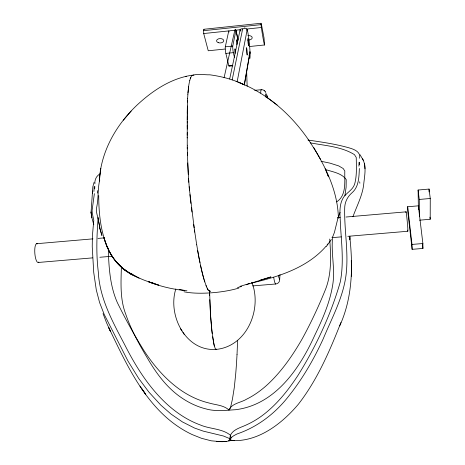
<?xml version="1.0" encoding="UTF-8"?>
<svg xmlns="http://www.w3.org/2000/svg" width="465" height="465" viewBox="0 0 465 465"><rect width="100%" height="100%" fill="white"/><g stroke="black" fill="none" stroke-linecap="round" stroke-linejoin="round"><path stroke-width="0.7" d="M187.221 135.263L187.273 127.061M187.221 137.936L187.267 132.595M187.221 121.586L187.273 118.813M187.261 137.041L187.238 145.19M187.273 129.049L187.273 128.387M187.267 121.301L187.221 122.423M429.055 191.958L429.061 189.063L418.111 190.028L418.401 209.663M187.226 119.929L187.226 119.371M187.226 127.509L187.273 126.846M419.535 220.183L430.201 219.271L430.259 198.497L429.061 189.063M187.232 126.846L187.232 126.195M187.226 118.261L187.279 116.622M187.279 126.41L187.232 125.974A29.33 4.272 84.3 0 0 187.232 125.254L187.279 124.963M187.226 118.819L187.279 117.709M187.279 126.189L187.279 125.969A29.33 4.272 84.3 0 0 187.279 125.248M265.486 97.022L265.492 96.203A15.816 1.174 84.5 0 1 265.655 93.93C266.544 92.599 267.084 96.639 267.485 97.162A120.191 9.079 84.9 0 1 267.741 97.999A4.185 3.929 -18.4 0 0 266.637 95.61M187.29 115.535L187.232 117.163M187.244 115.541L187.296 114.454M187.25 114.454L187.302 113.373A156.217 19.937 85 0 1 187.372 108.101L187.598 100.149M349.814 239.097L349.843 236.267M187.366 106.049L187.325 108.107A156.217 19.931 85 0 0 187.256 113.379M359.573 162.198L359.497 164.784M359.666 158.234C360.91 151.125 352.79 148.858 347.524 147.428C334.579 143.877 321.251 141.988 307.987 140.046M94.912 183.774C94.465 179.688 96.517 175.694 100.196 173.794M237.615 340.49L237.028 354.539M362.601 158.803C366.937 166.923 364.333 176.601 363.613 185.308C362.049 196.387 356.661 206.355 352.929 216.766M187.476 102.068L187.68 98.284M260.714 93.052C260.923 92.407 260.417 89.234 261.609 89.943M359.364 168.487C358.951 177.002 358.986 186.918 351.854 192.923C347.32 196.835 344.623 202.513 344.687 208.558C344.257 228.908 348.093 249.188 346.565 269.56C344.972 294.38 332.492 316.514 323.128 339.031C313.84 359.3 302.587 378.76 288.655 396.203C275.385 413.263 257.738 426.911 237.179 433.915C234.651 435.228 230.367 437.03 230.158 440.186M94.808 186.355L94.68 188.877M187.628 98.289L187.877 94.726M92.448 191.667L92.332 193.597L92.5 190.999M187.831 94.732L188.587 86.775A84.502 11.294 84.7 0 1 189.807 80.393M187.947 93.041L188.639 86.769M94.372 193.655L92.099 210.465L92.291 213.354L93.791 220.276L92.384 236.017L92.239 246.7L93.732 272.519L96.296 289.928L99.58 302.517L104.195 314.392L127.962 361.014L138.669 378.4L148.858 392.047L160.849 405.154L171.079 414.117L182.367 421.889L194.603 428.073L203.222 431.119L223.456 436.007L229.169 438.385L231.146 440.123A1.994 0.674 -29.8 0 0 231.175 440.227A2.906 0.918 -43 0 0 231.861 440.233M332.615 237.133C330.842 253.489 335.561 269.944 332.481 286.242C329.476 303.558 322.274 319.781 314.654 335.498C299.559 368.85 275.013 404.73 235.72 409.706C225.699 410.275 215.481 411.717 205.635 408.822C197.236 406.712 189.29 402.981 182.117 398.156C167.412 388.391 156.682 373.947 147.858 358.893C139.326 344.594 131.089 329.947 125.713 314.119C119.889 298.96 120.97 282.598 121.394 266.712M100.829 168.394L99.312 181.036C100.725 151.817 116.035 124.963 136.972 105.154C152.787 90.39 171.98 77.579 193.893 74.987M230.001 440.047L230.001 440.047C228.78 431.828 237.156 428.747 243.224 426.295C250.565 423.266 257.517 419.302 263.783 414.414C277.686 403.603 288.689 389.583 298.274 374.93C316.206 346.018 330.9 314.648 340.281 281.947C343.926 263.33 341.636 244.305 340.479 225.56C340.334 216.033 338.107 205.077 343.955 196.712C347.239 192.376 352.737 189.749 354.574 184.349C357.033 175.665 356.347 166.406 356.242 157.484L354.446 154.636C341.31 146.487 325.134 145.708 310.277 142.842M244.305 84.537L249.99 51.83M244.328 85.252L249.897 53.237M344.925 195.626L346.111 187.238L346.216 179.571C341.636 173.05 332.644 171.951 325.529 169.522M332.452 237.441L334.428 232.401L338.049 217.684L338.206 218.259M237.185 81.602L247.2 29.597A15.45 1.308 84.2 0 1 249.496 44.896A15.45 1.308 84.2 0 1 249.879 58.462M234.424 57.305L233.337 52.65A3.79 0.372 84.2 0 1 232.826 49.017A3.79 0.372 84.2 0 1 232.773 46.041L235.953 30.161L238.161 40.013M232.145 79.992L242.654 28.911L243.311 28.743M229.681 78.957L239.998 30.347A15.444 1.401 84.2 0 1 240.219 31.155M175.834 288.928C167.162 316.037 186.721 353.359 218.108 349.174C247.7 344.832 262.109 308.4 251.873 282.319M232.581 65.856L229.239 66.199A3.726 0.384 84.2 0 1 228.838 65.699L225.856 53.417A3.784 0.395 84.2 0 1 225.333 49.79A3.784 0.395 84.2 0 1 225.298 46.808L228.768 30.911L229.024 32.015M224.06 77.765L234.965 29.713A15.426 1.453 84.2 0 1 237.784 40.769M189.755 80.398L190.76 77.463M232.006 440.436L234.354 440.367L230.21 440.495C257.482 442.692 281.645 424.016 298.356 404.259C317.328 379.847 329.673 351.081 340.932 322.495M339.7 325.866C352.493 297.966 353.098 266.927 349.802 236.97M108.252 248.118C108.816 266.544 109.798 285.568 117.372 302.663C125.463 319.153 134.402 335.271 144.115 350.866C154.118 366.077 166.238 380.219 181.35 390.553C189.755 396.244 199.09 400.621 208.977 402.992C215.661 404.998 223.537 405.067 228.949 409.967C231.954 403.207 240.963 402.707 246.694 399.121C254.402 395.32 261.382 390.187 267.706 384.398C281.685 371.366 292.648 355.463 302.134 338.973C310.922 322.948 318.688 306.336 325.517 289.393C331.795 273.374 330.911 255.86 329.72 239.045M190.214 78.794L191.284 76.423A78.509 10.503 84.7 0 1 191.836 75.673C197.241 73.278 204.065 75.01 209.837 74.813C221.416 76.376 232.872 79.352 243.433 84.421L236.04 81.206M340.084 212.406L338.218 217.19M94.081 182.332L92.831 186.808L91.076 212.057L91.57 216.644L93.791 224.711M240.01 29.458L240.021 29.435A11.398 3.208 42.1 0 1 240.074 29.359L241.759 28.818M252.6 285.917L275.71 283.993A4.435 4.383 49.1 0 0 279.697 279.238L279.982 274.513M279.697 279.238L278.872 277.651A18.449 1.412 85.1 0 1 278.436 275.559M249.031 55.631L249.815 53.614A10.48 7.417 50.5 0 0 249.845 53.44M99.748 180.019C97.638 188.337 98.603 197.456 96.923 206.018C95.93 209.855 96.528 213.714 97.917 217.347L99.835 227.926L101.922 235.511L99.429 227.251M331.411 239.504L326.145 246.648M325.884 246.45C307.132 267.904 278.372 276.844 251.472 283.075M327.11 244.916L327.93 243.898M131.165 111.048L123.33 120.208M264.562 44.971L264.01 37.845L261.347 24.011C259.807 19.716 264.277 46.5 264.562 44.971L249.618 46.512M336.643 201.903C346.861 195.219 344.431 181.443 344.809 171.033L343.205 168.533L338.723 165.912L329.97 163.134L321.083 161.285M228.949 409.967L229.791 409.241L230.541 407.485L232.436 399.185L234.273 387.659L235.697 374.04A300.466 41.716 84.6 0 0 237.022 354.522M216.074 349.395L216.516 349.203L216.074 349.395L215.179 348.436L213.906 344.315L211.761 329.941L210.389 313.09L209.599 291.224L208.198 290.119L206.012 285.574M248.694 283.633L249.124 283.47M248.234 283.801L247.241 284.162M246.7 284.348L239.981 286.37M231.843 440.349L228.681 440.744L231.355 440.465A1.587 0.657 -8.4 0 0 231.646 440.378L231.791 440.367M249.252 283.371L248.577 283.592M246.177 284.778L270.944 276.937L260.156 280.197M243.718 28.615L246.45 28.685A11.41 4.557 -50.6 0 1 246.555 28.754M185.785 76.44L186.546 76.219M231.611 440.407L226.629 441.395L221.939 441.721M242.654 28.911L242.102 28.877M203.908 29.272L261.132 23.262M225.124 49.034L208.244 50.772L203.705 33.538L203.676 30.667L261.039 24.651M203.705 33.538L240.143 29.725M246.967 29.01L261.161 27.522M225.298 46.808L232.773 46.041M225.856 53.417L233.337 52.65M228.838 65.699L232.86 65.286M254.663 90.355L261.371 89.693M419.482 216.568L419.256 199.456L430.259 198.497M407.666 206.756L418.349 205.832L422.883 243.526L422.929 248.444L412.124 249.339L407.822 211.854L407.666 206.756L411.996 244.433L412.124 249.339M36.537 243.718L92.936 238.853M97.999 238.417L104.509 237.859M337.334 217.771L340.223 217.521M346.007 217.021L406.026 211.848M38.374 262.458L92.599 257.877M99.83 257.267L112.117 256.232M331.905 237.667L341.304 236.877M347.808 236.325L407.817 231.256M411.996 244.433L422.883 243.526M226.484 441.401L216.609 441.541M210.285 291.183L209.442 291.195M221.323 441.715L211.25 440.814L201.537 438.309L192.173 434.572C149.032 414.269 128.142 368.013 108.63 327.343L110.6 331.661L106.566 322.815L103.038 313.613M186.971 290.846L179.188 289.428M184.477 290.52C172.108 289.201 159.919 286.271 148.347 281.697L158.635 285.097L149.498 282.179M261.871 89.693L262.987 89.855L264.725 90.925M275.588 284.115L274.629 282.046A22.797 1.831 85.1 0 1 273.682 277.227M154.799 283.598C146.335 281.296 137.942 278.186 130.682 273.176M239.818 82.857C267.753 93.831 290.98 114.57 307.964 139.047C323.32 162.07 337.299 188.273 338.34 216.504M136.634 276.913C104.52 263.87 98.754 226.019 98.72 195.527M139.058 278.221L129.793 273.257L132.322 274.867L123.783 269.154L116.599 262.289L123.783 269.154L132.322 274.867M277.099 104.985L266.369 96.947M265.573 91.994L265.782 92.25L264.504 90.658M360.055 154.74L363.415 160.512M141.825 388.752L145.65 394.198L140.012 386.148M180.525 328.813L181.943 330.935M182.943 332.469L184.25 334.428M208.233 290.119L207.152 288.23M320.711 159.658L313.706 147.463M109.118 251.193C113.007 259.232 119.29 265.788 126.404 271.072C115.058 263.103 107.456 250.943 103.916 237.644L107.462 247.95M325.122 168.685L328.557 176.886L327.186 173.55M206.6 286.986L204.251 280.244M204.705 281.616L204.809 281.947M204.495 280.936L204.042 279.535A100.295 13.392 84.9 0 1 200.607 265.753L199.962 262.551A96.121 12.863 85 0 1 198.113 253.117L196.736 244.84M214.33 346.03L212.604 336.811M97.917 217.347L99.835 227.926M197.672 250.408L198.148 253.117A96.121 12.869 85 0 0 199.962 262.551M196.707 244.846L194.626 231.059M194.748 232.128L194.469 229.995M194.434 229.995L189.464 189.639M193.707 224.624L194.161 227.856M230.925 437.984L230.582 435.333C222.055 428.323 209.93 429.195 200.095 424.882C187.918 420.406 176.903 413.147 167.324 404.457C149.079 387.81 135.774 366.606 124.701 344.728C112.687 321.827 99.557 298.425 98.307 271.938C96.092 254.134 96.726 236.174 98.098 218.387M191.411 207.756L191.958 212.057M429.933 217.138L430.201 219.271M418.111 190.028L419.256 199.456M422.418 244.206L422.929 248.444M190.888 203.403L189.912 194.585M212.18 333.55L210.697 317.549L209.796 299.652M188.54 178.316L189.47 190.133M189.383 189.15L189.249 187.68M189.162 186.698L189.203 187.192M188.796 182.257L187.442 155.624M364.63 163.721L364.978 168.789M188.238 174.41L187.68 162.942M246.63 71.035L247.153 86.217M187.401 155.63L187.43 155.258M187.395 155.508L187.372 152.718M187.378 154.897L187.296 147.039M349.744 236.325L349.808 239.801M209.645 295.351L209.593 290.898M209.593 290.573L209.564 290.898M187.273 148.916L187.279 145.185M187.273 123.83L187.232 124.684M187.226 123.83L187.267 122.138M236.912 44.849A3.65 0.343 84.2 0 1 236.639 39.851A3.65 0.343 84.2 0 1 237.394 43.158M235.069 53.469A3.732 0.36 84.2 0 1 234.86 48.999A3.732 0.36 84.2 0 1 235.534 51.26M247.822 35.683A3.598 2.203 -2.3 0 1 252.187 37.543A3.598 2.203 -2.3 0 1 248.409 40.019M203.676 30.667A3.621 0.436 84 0 1 204.059 29.516M246.752 30.568A9.364 0.337 13.7 0 1 246.932 30.609M240.998 30.893A9.178 2.61 40.3 0 1 240.539 29.801M246.229 29.132A9.178 3.743 -36.2 0 1 247.27 29.539M244.706 27.784A9.37 1.691 -32 0 1 244.91 27.824M249.903 52.528A9.114 6.655 45.8 0 1 249.862 52.998M249.897 51.813A7.981 6.016 40.8 0 1 249.908 52.388M208.605 292.985A39.926 10.236 -5.9 0 1 183.995 291.776M238.841 288.085A39.351 10.143 -5.9 0 1 209.744 292.927M241.649 286.446A37.014 6.062 -7.3 0 1 237.464 287.55M204.077 279.529A100.295 13.392 85 0 1 200.636 265.753M38.874 262.033A9.451 2.616 85.8 0 1 34.858 253.698A9.451 2.616 85.8 0 1 37.328 243.852M405.939 212.633A9.782 0.331 84.6 0 1 407.299 222.008A9.782 0.331 84.6 0 1 407.578 230.088M359.032 162.407A134.955 14.677 84.5 0 1 358.922 166.139M359.852 183.245A129.229 5.4 88.5 0 1 359.689 181.838M97.726 190.604A135.036 30.975 77.4 0 1 97.511 193.115M94.18 186.605A128.462 16.792 84.4 0 1 93.913 191.429M230.489 440.541A1.587 0.709 -6.9 0 1 230.187 440.512M230.187 440.262A2.895 0.343 36.1 0 1 229.466 439.913M230.053 440.146A1.994 0.401 29.8 0 1 230.146 440.256M210.122 291.183L209.599 291.224L210.093 291.189M91.803 217.498L91.076 212.057L91.803 217.498M351.453 270.113L351.319 260.406L351.511 276.169L351.453 270.113M218.259 42.646A3.586 2.191 -1.1 0 0 223.746 40.804A3.586 2.191 -1.1 0 0 218.486 38.851A3.586 2.191 -1.1 0 0 218.259 42.646M246.357 49.523A3.732 0.32 84.3 0 0 247.194 55.073A3.732 0.32 84.3 0 0 246.915 49.488A3.732 0.32 84.3 0 0 246.357 49.523M247.862 40.391A3.65 0.308 84.2 0 0 248.676 45.843A3.65 0.308 84.2 0 0 248.403 40.403A3.65 0.308 84.2 0 0 247.862 40.391"/></g></svg>
